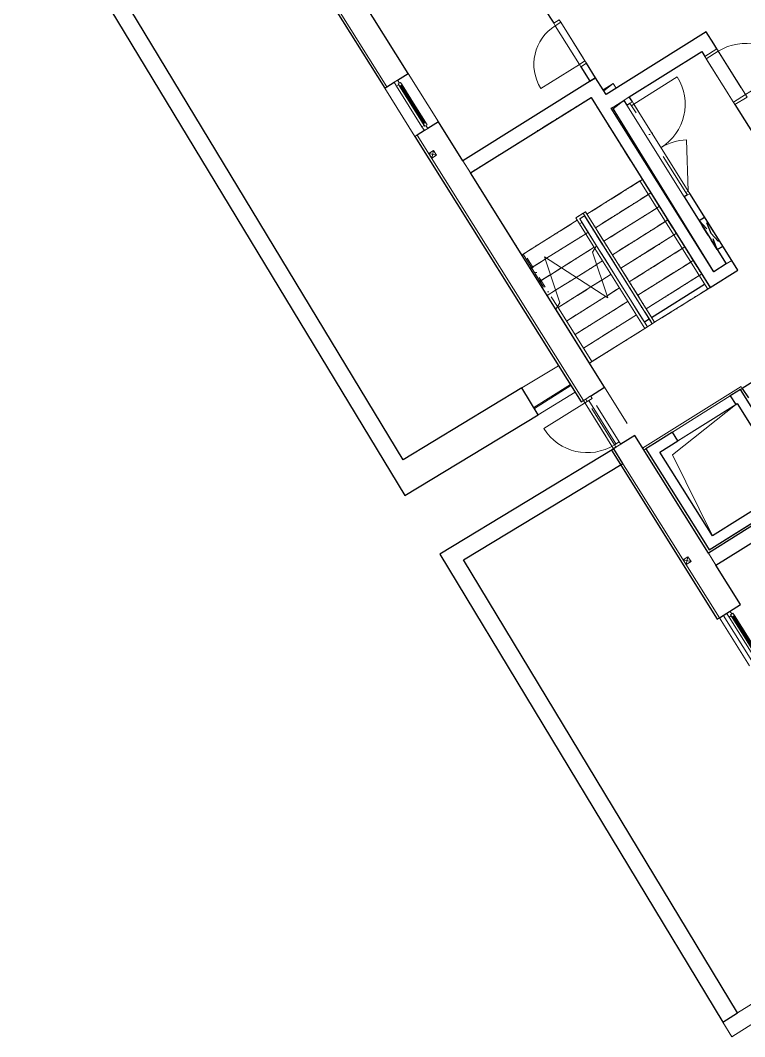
# Model space of a CAD drawing. Header units: millimetres. Extents: x -7743 to 191930, y -8645 to 72638.
# Drawn here: x 81650 to 94373, y 16405 to 34252 of the extents above; entities that cross this region are included whole.
import ezdxf

# ---------------------------------------------------------------- set-up
doc = ezdxf.new("R2010")
doc.units = ezdxf.units.MM
for name, pattern in [('HA_Dash_3mm-S1mm', [300, 200, -100]), ('HA_DashDot_2_2mm-S0_6mm', [1650, 750, -450, 0, -450]), ('HA_DashDot_4mm-S1mm', [400, 200, -100, 0, -100])]:
    doc.linetypes.add(name, pattern=pattern)
for name, color, linetype, lineweight in [('A-AREA-____-OTLN', 9, 'Continuous', 25), ('A-CLNG-____-OTLN', 9, 'Continuous', 9), ('A-DETL-GENF-OTLN', 9, 'Continuous', 9), ('A-DOOR-____-MCUT', 9, 'Continuous', 9), ('A-DOOR-____-OTLN', 9, 'Continuous', 9), ('A-DOOR-FRAM-MCUT', 9, 'Continuous', 9), ('A-DOOR-FRAM-OTLN', 9, 'Continuous', 9), ('A-FLOR-____-OTLN', 9, 'Continuous', 9), ('A-FLOR-HRAL-MBND', 9, 'HA_DashDot_4mm-S1mm', 9), ('A-FLOR-HRAL-OTLN', 9, 'Continuous', 9), ('A-GENM-____-MCUT', 9, 'Continuous', 9), ('A-GENM-____-OTLN', 9, 'Continuous', 9), ('A-GLAZ-____-MCUT', 9, 'Continuous', 5), ('A-GLAZ-____-OTLN', 9, 'Continuous', 5), ('A-WALL-____-MCUT', 9, 'Continuous', 25), ('A-WALL-____-OTLN', 9, 'Continuous', 9), ('I-WALL-____-MCUT', 9, 'Continuous', 25), ('I-WALL-____-OTLN', 9, 'Continuous', 9), ('M-HVAC-DUCT-OTLN', 9, 'Continuous', 9), ('S-STRS-____-MBND', 9, 'HA_DashDot_4mm-S1mm', 9), ('S-STRS-____-OTLN', 9, 'Continuous', 9)]:
    doc.layers.add(name, color=color, linetype=linetype, lineweight=lineweight)

# ---------------------------------------------------------------- blocks, each defined once
blk = doc.blocks.new('HA_DR_Single_Swing_Solid - In_BJ_900x2100_Vstup-2040224-schema rezu D_110_5100')
at = {"layer": 'A-DOOR-____-MCUT', "linetype": 'HA_DashDot_2_2mm-S0_6mm'}
for p, q in [((-450, 125), (450, 125)), ((-450, -125), (450, -125))]:
    blk.add_line(p, q, dxfattribs=at)
at = {"layer": 'A-DOOR-____-OTLN', "lineweight": 5}
blk.add_line((450, 1025), (450, 125), dxfattribs=at)
at = {"layer": 'A-DOOR-____-OTLN'}
for p, q in [((-500, 125), (500, 125)), ((-500, -125), (500, -125))]:
    blk.add_line(p, q, dxfattribs=at)
at = {"layer": 'A-DOOR-____-OTLN', "lineweight": 5}
blk.add_arc((450, 125), 900, 90, 180, dxfattribs=at)
at = {"layer": 'A-DOOR-FRAM-MCUT'}
for p, q in [((-500, -125), (-500, 125)), ((-500, 125), (-450, 125)), ((-450, 125), (-450, -125)), ((450, 125), (500, 125)), ((450, -125), (450, 125)), ((500, 125), (500, -125)), ((-450, -125), (-500, -125)), ((500, -125), (450, -125))]:
    blk.add_line(p, q, dxfattribs=at)
blk = doc.blocks.new('HA_WD_SinglePanel - 1000x2400-1662822-schema rezu D_110_5100')
at = {"layer": 'A-GLAZ-____-MCUT'}
for p, q in [((-420, 70), (-500, 70)), ((-500, 0), (-440, 0)), ((-440, -25), (-440, 25)), ((-440, 25), (-390, 25)), ((-420, 25), (-420, 70)), ((-390, 25), (-390, -25)), ((390, 5), (-390, 5)), ((390, -25), (390, 25)), ((390, 25), (440, 25)), ((500, 70), (420, 70)), ((420, 70), (420, 25)), ((440, 25), (440, -25)), ((440, 0), (500, 0)), ((-390, -25), (-440, -25)), ((390, -5), (-390, -5)), ((440, -25), (390, -25))]:
    blk.add_line(p, q, dxfattribs=at)
at = {"layer": 'A-GLAZ-____-OTLN'}
for p, q in [((440, 25), (-440, 25)), ((-440, -25), (-440, 25)), ((420, 70), (-420, 70)), ((390, 25), (-390, 25)), ((440, 25), (440, -25)), ((-440, -25), (440, -25)), ((390, -25), (-390, -25))]:
    blk.add_line(p, q, dxfattribs=at)
blk = doc.blocks.new('HA_WD_SinglePanel - 1000x1500-1662820-schema rezu D_110_5100')
at = {"layer": 'A-GLAZ-____-MCUT'}
for p, q in [((-500, 70), (-500, 0)), ((-420, 70), (-500, 70)), ((-500, 0), (-440, 0)), ((-440, -25), (-440, 25)), ((-440, 25), (-390, 25)), ((-420, 25), (-420, 70)), ((-390, 25), (-390, -25)), ((390, 5), (-390, 5)), ((390, -25), (390, 25)), ((390, 25), (440, 25)), ((500, 70), (420, 70)), ((420, 70), (420, 25)), ((440, 25), (440, -25)), ((440, 0), (500, 0)), ((500, 0), (500, 70)), ((-390, -25), (-440, -25)), ((390, -5), (-390, -5)), ((440, -25), (390, -25))]:
    blk.add_line(p, q, dxfattribs=at)
at = {"layer": 'A-GLAZ-____-OTLN'}
for p, q in [((440, 25), (-440, 25)), ((-440, -25), (-440, 25)), ((420, 70), (-420, 70)), ((390, 25), (-390, 25)), ((440, 25), (440, -25)), ((-440, -25), (440, -25)), ((390, -25), (-390, -25))]:
    blk.add_line(p, q, dxfattribs=at)
blk = doc.blocks.new('HA_GM_Shaft_Rectangle - Default-1963429-schema rezu D_110_5100')
at = {"layer": 'A-DETL-GENF-OTLN'}
for p, q in [((160, -160), (1600, 0)), ((0, -1735), (160, -160))]:
    blk.add_line(p, q, dxfattribs=at)
at = {"layer": 'A-GENM-____-OTLN'}
blk.add_line((370, 0), (1570, 0), dxfattribs=at)
blk = doc.blocks.new('HA_GM_Shaft_Rectangle - Default-1963433-schema rezu D_110_5100')
at = {"layer": 'A-DETL-GENF-OTLN'}
for p, q in [((26, -26), (260, 0)), ((0, -3390), (26, -26))]:
    blk.add_line(p, q, dxfattribs=at)
at = {"layer": 'A-GENM-____-OTLN'}
blk.add_line((260, -100), (260, -2000), dxfattribs=at)
blk = doc.blocks.new('Top Rail Type - Top Rail_Internal_-1399463-schema rezu D_110_5100')
at = {"layer": 'A-FLOR-HRAL-MBND'}
for p, q in [((-38925, -3951), (-36635, -3951)), ((-38925, -4152), (-38925, -3951)), ((-38875, -4001), (-36635, -4001)), ((-38875, -4102), (-38875, -4001)), ((-38800, -4102), (-38875, -4102)), ((-38315, -4102), (-38800, -4102)), ((-36635, -3951), (-36635, -4001)), ((-38800, -4152), (-38925, -4152)), ((-38291, -4152), (-38800, -4152))]:
    blk.add_line(p, q, dxfattribs=at)
at = {"layer": 'A-FLOR-HRAL-OTLN'}
for p, q in [((-38315, -4102), (-38291, -4152)), ((-36635, -4102), (-38315, -4102)), ((-36635, -4152), (-36635, -4102)), ((-36635, -4152), (-38291, -4152))]:
    blk.add_line(p, q, dxfattribs=at)
blk = doc.blocks.new('Top Rail Type - Top Rail_Internal_-1399480-schema rezu D_110_5100')
at = {"layer": 'A-FLOR-HRAL-MBND'}
for p, q in [((-38875, -5301), (-38875, -5251)), ((-37779, -5251), (-38875, -5251)), ((-37755, -5301), (-38875, -5301))]:
    blk.add_line(p, q, dxfattribs=at)
at = {"layer": 'A-FLOR-HRAL-OTLN'}
for p, q in [((-37779, -5251), (-37755, -5301)), ((-36635, -5251), (-37779, -5251)), ((-36635, -5301), (-37755, -5301)), ((-36635, -5301), (-36635, -5251))]:
    blk.add_line(p, q, dxfattribs=at)
blk = doc.blocks.new('HA_DR_Single_Swing_Solid - In_BJ_800x2100-2040331-schema rezu D_110_5100')
at = {"layer": 'A-DOOR-____-MCUT', "linetype": 'HA_DashDot_2_2mm-S0_6mm'}
for p, q in [((-400, 57.5), (400, 57.5)), ((-400, -57.5), (400, -57.5))]:
    blk.add_line(p, q, dxfattribs=at)
at = {"layer": 'A-DOOR-____-OTLN', "lineweight": 5}
blk.add_line((400, -857.5), (400, -57.5), dxfattribs=at)
blk.add_arc((400, -57.5), 800, 180, 270, dxfattribs=at)
at = {"layer": 'A-DOOR-FRAM-MCUT'}
for p, q in [((-400, 57.5), (-450, 57.5)), ((-450, 57.5), (-450, -57.5)), ((-400, -57.5), (-400, 57.5)), ((450, 57.5), (400, 57.5)), ((400, 57.5), (400, -57.5)), ((450, -57.5), (450, 57.5)), ((-450, -57.5), (-400, -57.5)), ((400, -57.5), (450, -57.5))]:
    blk.add_line(p, q, dxfattribs=at)
blk = doc.blocks.new('HA_DR_Single_Swing_Solid_ButtFrame - In_FAS_900x2350_Unik-1926024-schema rezu D_110_5100')
at = {"layer": 'A-DOOR-____-MCUT', "linetype": 'HA_DashDot_2_2mm-S0_6mm'}
for p, q in [((-450, 170), (450, 170)), ((-450, 70), (450, 70))]:
    blk.add_line(p, q, dxfattribs=at)
at = {"layer": 'A-DOOR-____-OTLN', "lineweight": 5}
blk.add_line((450, 1070), (450, 170), dxfattribs=at)
blk.add_arc((450, 170), 900, 90, 180, dxfattribs=at)
at = {"layer": 'A-DOOR-FRAM-MCUT'}
for p, q in [((-500, 70), (-500, 170)), ((-500, 170), (-450, 170)), ((-450, 70), (-500, 70)), ((-450, 170), (-450, 70)), ((450, 170), (500, 170)), ((450, 70), (450, 170)), ((500, 70), (450, 70)), ((500, 170), (500, 70))]:
    blk.add_line(p, q, dxfattribs=at)
at = {"layer": 'A-DOOR-FRAM-OTLN', "linetype": 'HA_DashDot_2_2mm-S0_6mm'}
for p, q in [((500, 220), (-500, 220)), ((500, -220), (-500, -220))]:
    blk.add_line(p, q, dxfattribs=at)
blk = doc.blocks.new('HA_DR_Double_Swing_Solid_wCasing - In_1800x2100_900-1839857-schema rezu D_110_5100')
at = {"layer": 'A-DOOR-____-MCUT', "linetype": 'HA_DashDot_2_2mm-S0_6mm'}
for p, q in [((-900, -7.5), (900, -7.5)), ((-900, -57.5), (900, -57.5))]:
    blk.add_line(p, q, dxfattribs=at)
at = {"layer": 'A-DOOR-____-OTLN', "lineweight": 5}
for p, q in [((-120.6, -507.5), (-900, -57.5)), ((900, -957.5), (900, -57.5))]:
    blk.add_line(p, q, dxfattribs=at)
for centre, start, end in [((-900, -57.5), 330, 360), ((900, -57.5), 180, 270)]:
    blk.add_arc(centre, 900, start, end, dxfattribs=at)
at = {"layer": 'A-DOOR-FRAM-MCUT'}
for p, q in [((-900, -7.5), (-950, -7.5)), ((-950, -7.5), (-950, -57.5)), ((-950, -57.5), (-900, -57.5)), ((-900, -57.5), (-900, -7.5)), ((950, -7.5), (900, -7.5)), ((900, -7.5), (900, -57.5)), ((900, -57.5), (950, -57.5)), ((950, -57.5), (950, -7.5))]:
    blk.add_line(p, q, dxfattribs=at)
blk = doc.blocks.new('HA_GM_Opening_Rectangle_WallBased - Default-2005585-schema rezu D_110_5100')
at = {"layer": 'A-GENM-____-MCUT', "linetype": 'HA_Dash_3mm-S1mm', "lineweight": 25}
for p, q in [((425, 57.5), (-175, -57.5)), ((-175, 57.5), (425, -57.5)), ((-175, 57.5), (-175, -57.5)), ((-175, 57.5), (425, 57.5)), ((425, 57.5), (425, -57.5)), ((-175, -57.5), (425, -57.5))]:
    blk.add_line(p, q, dxfattribs=at)
blk = doc.blocks.new('185-01_OBJEKT C_Central_rvt-3-schema rezu D_110_5100')
at = {"layer": 'A-AREA-____-OTLN'}
for p, q in [((-22849, 29035), (-21917, 29618)), ((-22976, 28955), (-22891, 29008))]:
    blk.add_line(p, q, dxfattribs=at)
at = {"layer": 'A-FLOR-____-OTLN'}
for p, q in [((-26030, 31571), (-23912, 32898)), ((-23912, 32898), (-22755, 31051)), ((-23284, 32762), (-22275, 31152)), ((-24534, 29183), (-26030, 31571)), ((-21863, 29533), (-22795, 28949)), ((-22837, 28923), (-23939, 28233)), ((-23006, 26741), (-21277, 27824)), ((-21277, 27824), (-21256, 27790)), ((-23953, 27576), (-23475, 26813)), ((-21591, 23805), (-21060, 22957))]:
    blk.add_line(p, q, dxfattribs=at)
at = {"layer": 'A-WALL-____-MCUT'}
for p, q in [((-28937, 35298), (-27536, 33061)), ((-27125, 33318), (-28293, 35182)), ((-27311, 33201), (-27125, 33318)), ((-27536, 33061), (-27498, 33084)), ((-27498, 33084), (-27371, 33164)), ((-26840, 32317), (-26967, 32237)), ((-26594, 32470), (-26781, 32354)), ((-26164, 31784), (-26594, 32470)), ((-26967, 32237), (-27005, 32213)), ((-27005, 32213), (-24086, 27552)), ((-23675, 27809), (-26031, 31572)), ((-23920, 27655), (-23675, 27809)), ((-24086, 27552), (-24047, 27576)), ((-24047, 27576), (-24005, 27602)), ((-23144, 26962), (-23389, 26808)), ((-21851, 24898), (-23144, 26962)), ((-23517, 26728), (-23555, 26704)), ((-23555, 26704), (-21697, 23738)), ((-23474, 26755), (-23517, 26728)), ((-21286, 23996), (-21718, 24686)), ((-21659, 23762), (-21286, 23996)), ((-21697, 23738), (-21659, 23762))]:
    blk.add_line(p, q, dxfattribs=at)
at = {"layer": 'A-WALL-____-MCUT', "lineweight": 9}
for p, q in [((-28899, 35322), (-27498, 33084)), ((-27498, 33084), (-28899, 35322)), ((-23240, 32908), (-23337, 32847)), ((-26967, 32237), (-24047, 27576)), ((-24047, 27576), (-26967, 32237)), ((-26164, 31784), (-26031, 31572)), ((-21538, 29974), (-21440, 30035)), ((-23517, 26728), (-21659, 23762)), ((-21659, 23762), (-23517, 26728)), ((-21851, 24898), (-21718, 24686))]:
    blk.add_line(p, q, dxfattribs=at)
at = {"layer": 'A-WALL-____-OTLN'}
for p, q in [((-27125, 33318), (-26594, 32470)), ((-27005, 32213), (-27536, 33061)), ((-23517, 26728), (-24047, 27576)), ((-23953, 27576), (-23475, 26813)), ((-21128, 22915), (-21659, 23762)), ((-21060, 22957), (-21591, 23805))]:
    blk.add_line(p, q, dxfattribs=at)
at = {"layer": 'I-WALL-____-MCUT'}
for p, q in [((-24733, 34462), (-24568, 34200)), ((-21889, 34049), (-23648, 32947)), ((-21756, 33837), (-21889, 34049)), ((-21703, 33752), (-21756, 33837)), ((-23240, 32908), (-21968, 33704)), ((-21968, 33704), (-21915, 33619)), ((-24090, 33437), (-23931, 33183)), ((-23833, 33244), (-23993, 33498)), ((-23833, 33244), (-26164, 31784)), ((-23931, 33183), (-23833, 33244)), ((-23701, 33032), (-23833, 33244)), ((-23648, 32947), (-23701, 33032)), ((-26031, 31572), (-23913, 32899)), ((-23913, 32899), (-23727, 32603)), ((-23515, 32735), (-23337, 32847)), ((-23337, 32847), (-23284, 32762)), ((-23186, 32823), (-23240, 32908)), ((-23557, 32709), (-23515, 32735)), ((-21758, 29836), (-23557, 32709)), ((-23284, 32762), (-23229, 32797)), ((-21384, 32772), (-18696, 28479)), ((-23727, 32603), (-21927, 29730)), ((-22220, 31186), (-22275, 31152)), ((-22275, 31152), (-21538, 29974)), ((-21440, 30035), (-22178, 31213)), ((-21334, 29865), (-21440, 30035)), ((-21821, 29560), (-21334, 29865)), ((-21538, 29974), (-21758, 29836)), ((-21927, 29730), (-21821, 29560)), ((-20378, 28340), (-21256, 27790)), ((-21442, 27674), (-21467, 27658)), ((-21289, 27769), (-21442, 27674)), ((-20177, 25994), (-21289, 27769)), ((-21256, 27790), (-21149, 27621)), ((-21467, 27658), (-21372, 27505)), ((-21372, 27505), (-21346, 27521)), ((-21346, 27521), (-20425, 26051)), ((-22484, 27021), (-22798, 26824)), ((-22389, 26868), (-22484, 27021)), ((-22798, 26824), (-22951, 26729)), ((-22702, 26672), (-22389, 26868)), ((-22951, 26729), (-21934, 25106)), ((-21781, 25201), (-22702, 26672)), ((-21718, 24686), (-19210, 26258)), ((-20122, 25981), (-21851, 24898)), ((-21838, 24953), (-20330, 25898)), ((-20425, 26051), (-21781, 25201)), ((-21934, 25106), (-21838, 24953))]:
    blk.add_line(p, q, dxfattribs=at)
at = {"layer": 'I-WALL-____-OTLN'}
for p, q in [((-24117, 33479), (-24541, 34157)), ((-24444, 34218), (-24019, 33540)), ((-22275, 31152), (-23284, 32762)), ((-23160, 32781), (-22204, 31255)), ((-22484, 27021), (-21467, 27658)), ((-21372, 27505), (-22389, 26868))]:
    blk.add_line(p, q, dxfattribs=at)
at = {"layer": 'M-HVAC-DUCT-OTLN', "lineweight": 5}
for p, q in [((-26764, 31916), (-26679, 31969)), ((-26711, 31831), (-26679, 31969)), ((-26679, 31969), (-26626, 31884)), ((-26626, 31884), (-26764, 31916)), ((-26711, 31831), (-26764, 31916)), ((-26626, 31884), (-26711, 31831)), ((-22294, 24780), (-22210, 24833)), ((-22241, 24695), (-22210, 24833)), ((-22210, 24833), (-22156, 24748)), ((-22156, 24748), (-22294, 24780)), ((-22241, 24695), (-22294, 24780)), ((-22156, 24748), (-22241, 24695))]:
    blk.add_line(p, q, dxfattribs=at)
at = {"layer": 'S-STRS-____-MBND'}
for p, q in [((-23913, 32899), (-26031, 31572)), ((-23010, 31458), (-23913, 32899)), ((-26031, 31572), (-25129, 30131)), ((-23010, 31458), (-24027, 30821)), ((-23010, 31458), (-24027, 30821)), ((-23010, 31458), (-21821, 29560)), ((-22862, 31221), (-23879, 30584)), ((-22862, 31221), (-23879, 30584)), ((-22713, 30984), (-23730, 30347)), ((-22713, 30984), (-23730, 30347)), ((-25129, 30131), (-24112, 30768)), ((-25129, 30131), (-24112, 30768)), ((-24112, 30768), (-24027, 30821)), ((-23815, 30294), (-24112, 30768)), ((-24027, 30821), (-22838, 28923)), ((-22564, 30747), (-23581, 30110)), ((-22564, 30747), (-23581, 30110)), ((-24693, 30074), (-23963, 30531)), ((-24693, 30074), (-23963, 30531)), ((-22416, 30509), (-23433, 29872)), ((-22416, 30509), (-23433, 29872)), ((-24434, 29906), (-23815, 30294)), ((-24434, 29906), (-23815, 30294)), ((-22267, 30272), (-23284, 29635)), ((-22267, 30272), (-23284, 29635)), ((-24726, 29487), (-25129, 30131)), ((-24980, 29894), (-24717, 30059)), ((-24980, 29894), (-24717, 30059)), ((-22118, 30035), (-23135, 29398)), ((-22118, 30035), (-23135, 29398)), ((-24175, 29738), (-23814, 29964)), ((-24175, 29738), (-23814, 29964)), ((-24832, 29657), (-24626, 29786)), ((-24832, 29657), (-24626, 29786)), ((-23915, 29570), (-23723, 29691)), ((-23915, 29570), (-23723, 29691)), ((-21970, 29797), (-22987, 29160)), ((-21970, 29797), (-22987, 29160)), ((-24683, 29420), (-24535, 29512)), ((-24683, 29420), (-24535, 29512)), ((-21821, 29560), (-22838, 28923)), ((-23656, 29402), (-23632, 29417)), ((-23656, 29402), (-23632, 29417))]:
    blk.add_line(p, q, dxfattribs=at)
at = {"layer": 'S-STRS-____-MBND', "linetype": 'Continuous', "lineweight": 5}
for p, q in [((-23845, 30247), (-23887, 30183)), ((-23887, 30183), (-23619, 29378)), ((-24730, 30098), (-24463, 29294)), ((-23619, 29378), (-24730, 30098)), ((-24463, 29294), (-24504, 29229))]:
    blk.add_line(p, q, dxfattribs=at)
at = {"layer": 'S-STRS-____-OTLN'}
for p, q in [((-23666, 30057), (-23815, 30294)), ((-24717, 30059), (-24693, 30074)), ((-23814, 29964), (-23709, 30030)), ((-23517, 29819), (-23666, 30057)), ((-24626, 29786), (-24434, 29906)), ((-23369, 29582), (-23517, 29819)), ((-24535, 29512), (-24175, 29738)), ((-23723, 29691), (-23560, 29792)), ((-24492, 29209), (-23915, 29570)), ((-23632, 29417), (-23412, 29555)), ((-23220, 29345), (-23369, 29582)), ((-24343, 28972), (-23656, 29402)), ((-24194, 28734), (-23263, 29318)), ((-23072, 29107), (-23220, 29345)), ((-22923, 28870), (-23072, 29107)), ((-24046, 28497), (-23114, 29081)), ((-23897, 28260), (-22966, 28843))]:
    blk.add_line(p, q, dxfattribs=at)
at = {"layer": 'S-STRS-____-OTLN', "linetype": 'HA_DashDot_4mm-S1mm'}
for p, q in [((-24717, 30059), (-24693, 30074)), ((-23814, 29964), (-23709, 30030)), ((-24626, 29786), (-24434, 29906)), ((-24535, 29512), (-24175, 29738)), ((-23723, 29691), (-23560, 29792)), ((-24492, 29209), (-23915, 29570)), ((-23632, 29417), (-23412, 29555)), ((-24343, 28972), (-23656, 29402)), ((-24194, 28734), (-23263, 29318)), ((-24046, 28497), (-23114, 29081)), ((-23897, 28260), (-22966, 28843))]:
    blk.add_line(p, q, dxfattribs=at)
at = {"layer": 'A-DOOR-____-OTLN', "color": 250, "lineweight": 9}
for name, p, rotation in [('HA_DR_Single_Swing_Solid - In_BJ_800x2100-2040331-schema rezu D_110_5100', (-24280, 33849), 302.0612494774555), ('HA_DR_Single_Swing_Solid - In_BJ_900x2100_Vstup-2040224-schema rezu D_110_5100', (-21544, 33262), 302.0612494774555), ('HA_DR_Double_Swing_Solid_wCasing - In_1800x2100_900-1839857-schema rezu D_110_5100', (-22731, 31987), 122.0612494774555), ('HA_DR_Single_Swing_Solid_ButtFrame - In_FAS_900x2350_Unik-1926024-schema rezu D_110_5100', (-23596, 27269), 122.0612494774554)]:
    blk.add_blockref(name, p, dxfattribs=dict(at, rotation=rotation))
at = {"layer": 'A-FLOR-HRAL-OTLN', "color": 250, "lineweight": 9, "rotation": 302.0612494774558}
for name in ['Top Rail Type - Top Rail_Internal_-1399463-schema rezu D_110_5100', 'Top Rail Type - Top Rail_Internal_-1399480-schema rezu D_110_5100']:
    blk.add_blockref(name, (0, 0), dxfattribs=at)
at = {"layer": 'A-GENM-____-OTLN', "color": 250, "lineweight": 9}
for name, p, rotation in [('HA_GM_Shaft_Rectangle - Default-1963433-schema rezu D_110_5100', (-23557, 32709), 32.06124947745543), ('HA_GM_Opening_Rectangle_WallBased - Default-2005585-schema rezu D_110_5100', (-21741, 30407), 122.0612494774555), ('HA_GM_Shaft_Rectangle - Default-1963429-schema rezu D_110_5100', (-22702, 26672), 32.06124947745543)]:
    blk.add_blockref(name, p, dxfattribs=dict(at, rotation=rotation))
at = {"layer": 'A-GLAZ-____-OTLN', "color": 250, "lineweight": 9, "rotation": 122.0612494774554}
for name, p in [('HA_WD_SinglePanel - 1000x1500-1662820-schema rezu D_110_5100', (-27046, 32777)), ('HA_WD_SinglePanel - 1000x2400-1662822-schema rezu D_110_5100', (-21207, 23455))]:
    blk.add_blockref(name, p, dxfattribs=at)
blk = doc.blocks.new('Top Rail Type - Top Rail_Internal_-1407059-schema rezu D_110_5100')
at = {"layer": 'A-FLOR-HRAL-OTLN'}
for p, q in [((-24011, 30890), (-24053, 30864)), ((-24053, 30864), (-24011, 30890)), ((-24011, 30890), (-22795, 28949)), ((-24181, 30784), (-24075, 30850)), ((-24115, 30678), (-24181, 30784)), ((-24072, 30704), (-24115, 30678)), ((-24049, 30808), (-24112, 30768)), ((-24112, 30768), (-24072, 30704)), ((-24075, 30850), (-24053, 30864)), ((-24072, 30704), (-23815, 30293)), ((-22837, 28923), (-24053, 30864)), ((-24027, 30821), (-24049, 30808)), ((-23845, 30247), (-24115, 30678)), ((-22795, 28949), (-22837, 28923))]:
    blk.add_line(p, q, dxfattribs=at)
blk = doc.blocks.new('Top Rail Type - Top Rail_Internal_-V37-schema rezu D_110_5100')
at = {"layer": 'A-FLOR-HRAL-OTLN'}
for p, q in [((-24011, 30890), (-22795, 28949)), ((-24181, 30784), (-24053, 30864)), ((-24115, 30678), (-24181, 30784)), ((-24112, 30768), (-24027, 30821)), ((-24072, 30704), (-24112, 30768)), ((-23815, 30293), (-24072, 30704)), ((-24027, 30821), (-22837, 28923)), ((-23845, 30247), (-24115, 30678)), ((-22795, 28949), (-22837, 28923))]:
    blk.add_line(p, q, dxfattribs=at)
blk = doc.blocks.new('Top Rail Type - Top Rail_Internal_-1407076-schema rezu D_110_5100')
at = {"layer": 'A-FLOR-HRAL-OTLN'}
for p, q in [((-23053, 31431), (-23010, 31458)), ((-21863, 29533), (-23053, 31431)), ((-22755, 31051), (-21821, 29559)), ((-21821, 29559), (-21863, 29533))]:
    blk.add_line(p, q, dxfattribs=at)
blk = doc.blocks.new('Top Rail Type - Top Rail_Internal_-V38-schema rezu D_110_5100')
at = {"layer": 'A-FLOR-HRAL-OTLN'}
for p, q in [((-23010, 31458), (-23053, 31431)), ((-23053, 31431), (-21863, 29533)), ((-22755, 31051), (-21821, 29559)), ((-21821, 29559), (-21863, 29533))]:
    blk.add_line(p, q, dxfattribs=at)
blk = doc.blocks.new('HA_GM_Shaft_Rectangle - Default-2321900-schema rezu D_110_5100')
at = {"layer": 'A-DETL-GENF-OTLN'}
for p, q in [((50, -23), (260, 0)), ((0, -3739), (24, -349))]:
    blk.add_line(p, q, dxfattribs=at)
at = {"layer": 'A-GENM-____-OTLN'}
for p, q in [((50, 0), (260, 0)), ((260, 0), (260, -99)), ((260, -449), (260, -2349))]:
    blk.add_line(p, q, dxfattribs=at)
blk = doc.blocks.new('Railing - Railing-1833920-schema rezu D_110_5100')
at = {"layer": 'A-FLOR-HRAL-OTLN'}
for p, q in [((-24275, 27855), (-24917, 27453)), ((-24907, 27436), (-24265, 27838)), ((-24907, 27436), (-24915, 27450))]:
    blk.add_line(p, q, dxfattribs=at)
blk = doc.blocks.new('Top Rail Type - Top Rail_Internal_-2230401-schema rezu D_110_5100')
at = {"layer": 'A-FLOR-HRAL-OTLN'}
for p, q in [((-25128, 30131), (-25107, 30144)), ((-25107, 30144), (-24746, 29568))]:
    blk.add_line(p, q, dxfattribs=at)
blk = doc.blocks.new('Top Rail Type - Top Rail_Internal_-V49-schema rezu D_110_5100')
at = {"layer": 'A-FLOR-HRAL-OTLN'}
for p in [(-25128, 30131), (-24746, 29568)]:
    blk.add_line(p, (-25107, 30144), dxfattribs=at)

msp = doc.modelspace()

# ---------------------------------------------------------------- linework, layer by layer
at = {"layer": 'A-CLNG-____-OTLN'}
for p, q in [((94297.1, 27768.1), (94331.7, 27789.8)), ((92602.9, 26706.9), (92636.8, 26728.1))]:
    msp.add_line(p, q, dxfattribs=at)
at = {"layer": 'A-WALL-____-MCUT'}
for p, q in [((81649.6, 37061.2), (88401.1, 25907.2)), ((88372.9, 26533.1), (82059.2, 36963.8)), ((90461.4, 27797.3), (88372.9, 26533.1)), ((90746.2, 27326.7), (90461.4, 27797.3)), ((88401.1, 25907.2), (90746.2, 27326.7)), ((92075.5, 26728.7), (89020.1, 24879.2)), ((92230.8, 26472), (92075.5, 26728.7)), ((89432.1, 24777.9), (92230.8, 26472)), ((89020.1, 24879.2), (93991.8, 16661.7)), ((94246.1, 16820.9), (89432.1, 24777.9)), ((93991.8, 16661.7), (94246.1, 16820.9))]:
    msp.add_line(p, q, dxfattribs=at)
at = {"layer": 'A-WALL-____-OTLN'}
for p, q in [((90461.4, 27797.3), (91104, 28186.2)), ((91397.4, 27720.9), (90746.2, 27326.7)), ((94246.1, 16820.9), (97208.1, 18676.2)), ((97579.3, 18554.7), (94147.1, 16405)), ((93991.8, 16661.7), (94147.1, 16405))]:
    msp.add_line(p, q, dxfattribs=at)
at = {"layer": 'I-WALL-____-OTLN'}
for p, q in [((94240.8, 27520.5), (92884.9, 26671.1)), ((95409.9, 25993.1), (93748.8, 24952.7))]:
    msp.add_line(p, q, dxfattribs=at)
at = {"layer": 'S-STRS-____-OTLN'}
for p, q in [((92534.3, 31431), (91602.8, 30847.5)), ((92683, 31193.7), (91751.4, 30610.3)), ((92831.6, 30956.4), (91900, 30373)), ((90479.5, 30144), (91432.6, 30741)), ((91475.3, 30767.7), (91560.1, 30820.8)), ((91623.9, 30530.4), (91475.3, 30767.7)), ((91560.1, 30820.8), (91708.7, 30583.5)), ((92980.2, 30719.1), (92048.7, 30135.7)), ((91772.3, 30293.6), (91623.9, 30530.4)), ((91708.7, 30583.5), (91857.3, 30346.2)), ((90894.5, 30073.5), (91581.2, 30503.7)), ((91857.3, 30346.2), (92006, 30108.9)), ((93122.5, 30477.9), (92197.3, 29898.4)), ((91152.7, 29904.9), (91729.9, 30266.4)), ((93277.5, 30244.6), (92345.9, 29661.1)), ((90628.2, 29906.7), (90869.9, 30058.1)), ((92006, 30108.9), (92154.6, 29871.6)), ((93426.1, 30007.3), (92494.6, 29423.8)), ((91413, 29737.5), (91773.8, 29963.5)), ((92154.6, 29871.6), (92303.2, 29634.3)), ((90776.8, 29669.4), (90960.9, 29784.7)), ((91672.3, 29569.5), (91865, 29690.2)), ((92303.2, 29634.3), (92451.8, 29397)), ((93574.7, 29770), (92643.2, 29186.5)), ((90904.6, 29419), (91051.9, 29511.3)), ((93723.4, 29532.7), (92791.8, 28949.2)), ((91931.6, 29401.6), (91955.2, 29416.3)), ((92451.8, 29397), (92600.5, 29159.7)), ((92600.5, 29159.7), (92749.1, 28922.4))]:
    msp.add_line(p, q, dxfattribs=at)
at = {"layer": 'S-STRS-____-OTLN', "linetype": 'HA_DashDot_4mm-S1mm'}
for p, q in [((92534.3, 31431), (91602.8, 30847.5)), ((92683, 31193.7), (91751.4, 30610.3)), ((92831.6, 30956.4), (91900, 30373)), ((90479.5, 30144), (91432.6, 30741)), ((92980.2, 30719.1), (92048.7, 30135.7)), ((90894.5, 30073.5), (91581.2, 30503.7)), ((93122.5, 30477.9), (92197.3, 29898.4)), ((91152.7, 29904.9), (91729.9, 30266.4)), ((93277.5, 30244.6), (92345.9, 29661.1)), ((90628.2, 29906.7), (90869.9, 30058.1)), ((93426.1, 30007.3), (92494.6, 29423.8)), ((91413, 29737.5), (91773.8, 29963.5)), ((90776.8, 29669.4), (90960.9, 29784.7)), ((91672.3, 29569.5), (91865, 29690.2)), ((93574.7, 29770), (92643.2, 29186.5)), ((90904.6, 29419), (91051.9, 29511.3)), ((91931.6, 29401.6), (91955.2, 29416.3))]:
    msp.add_line(p, q, dxfattribs=at)

# ---------------------------------------------------------------- block references
at = {"lineweight": 5}
msp.add_blockref('185-01_OBJEKT C_Central_rvt-3-schema rezu D_110_5100', (115586.9, 0), dxfattribs=at)
at = {"layer": 'A-FLOR-HRAL-OTLN'}
for name in ['Top Rail Type - Top Rail_Internal_-1407076-schema rezu D_110_5100', 'Top Rail Type - Top Rail_Internal_-V38-schema rezu D_110_5100', 'Top Rail Type - Top Rail_Internal_-1407059-schema rezu D_110_5100', 'Top Rail Type - Top Rail_Internal_-V37-schema rezu D_110_5100', 'Top Rail Type - Top Rail_Internal_-2230401-schema rezu D_110_5100', 'Top Rail Type - Top Rail_Internal_-V49-schema rezu D_110_5100', 'Railing - Railing-1833920-schema rezu D_110_5100']:
    msp.add_blockref(name, (115586.9, 0), dxfattribs=at)
at = {"layer": 'A-GENM-____-OTLN', "lineweight": 5, "rotation": 32.06124947745551}
msp.add_blockref('HA_GM_Shaft_Rectangle - Default-2321900-schema rezu D_110_5100', (91844.1, 33004.7), dxfattribs=at)

doc.saveas('drawing.dxf')
